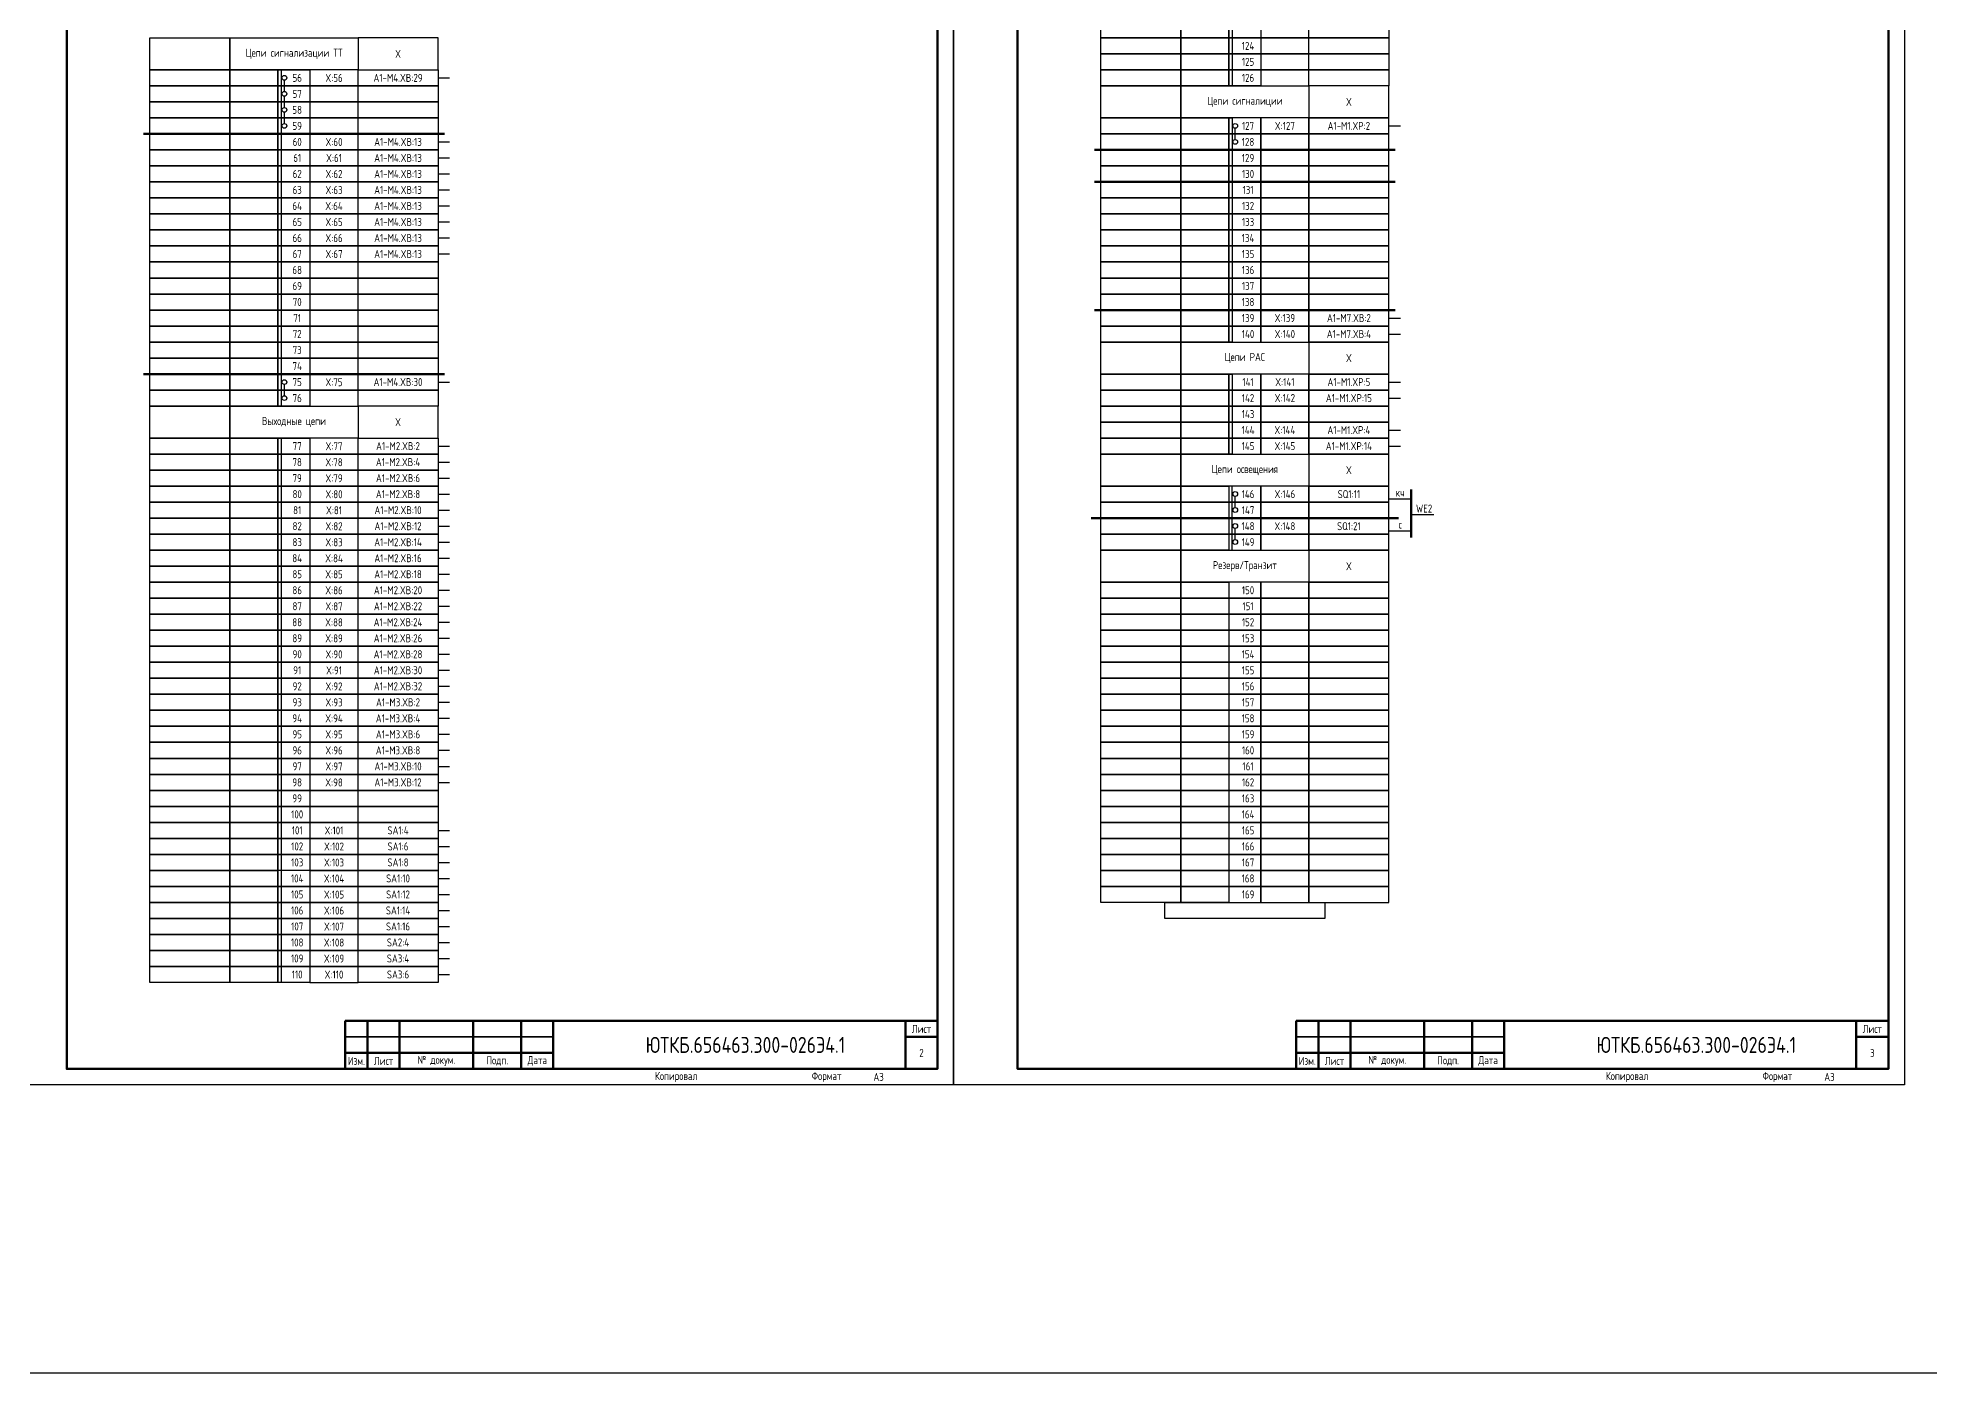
# Model space of a CAD drawing. Header units: millimetres. Extents: x -1117 to 4405, y -90 to 586.
# Drawn here: x 1988 to 2579, y -90 to 327 of the extents above; entities that cross this region are included whole.
import ezdxf

# ---------------------------------------------------------------- set-up
doc = ezdxf.new("R2010")
doc.units = ezdxf.units.MM
doc.styles.add('Gost_type_A', font='GOST_A.TTF')

# ---------------------------------------------------------------- blocks, each defined once
blk = doc.blocks.new('Штамп малый нижний')
at = {"lineweight": 50}
for points in [[(-185, 15), (-178, 15), (-178, 5), (-185, 5)], [(-178, 15), (-168, 15), (-168, 5), (-178, 5)], [(-168, 15), (-145, 15), (-145, 5), (-168, 5)], [(-145, 15), (-130, 15), (-130, 5), (-145, 5)], [(-130, 15), (-120, 15), (-120, 5), (-130, 5)], [(-120, 15), (-10, 15), (-10, 0), (-120, 0)], [(-10, 15), (0, 15), (0, 10), (-10, 10)], [(-10, 10), (0, 10), (0, 0), (-10, 0)], [(-185, 5), (-178, 5), (-178, 0), (-185, 0)], [(-178, 5), (-168, 5), (-168, 0), (-178, 0)], [(-168, 5), (-145, 5), (-145, 0), (-168, 0)], [(-145, 5), (-130, 5), (-130, 0), (-145, 0)], [(-130, 5), (-120, 5), (-120, 0), (-130, 0)]]:
    blk.add_lwpolyline(points, close=True, dxfattribs=at)
for points in [[(-185, 15), (-178, 15), (-178, 10), (-185, 10)], [(-178, 15), (-168, 15), (-168, 10), (-178, 10)], [(-168, 15), (-145, 15), (-145, 10), (-168, 10)], [(-145, 15), (-130, 15), (-130, 10), (-145, 10)], [(-130, 15), (-120, 15), (-120, 10), (-130, 10)], [(-185, 10), (-178, 10), (-178, 5), (-185, 5)], [(-178, 10), (-168, 10), (-168, 5), (-178, 5)], [(-168, 10), (-145, 10), (-145, 5), (-168, 5)], [(-145, 10), (-130, 10), (-130, 5), (-145, 5)], [(-130, 10), (-120, 10), (-120, 5), (-130, 5)]]:
    blk.add_lwpolyline(points, close=True)
at = {"char_height": 2.5, "style": 'Gost_type_A'}
for s, insert, width, attachment_point in [('Лист', (-5, 12.5), 10, 5), ('Изм.', (-181.5, 2.5), 7, 5), ('Лист', (-173, 2.5), 10, 5), ('№ докум.', (-156.5, 2.5), 23, 5), ('Подп.', (-137.5, 2.5), 15, 5), ('Дата', (-125, 2.5), 10, 5), ('Копировал', (-75, -2.53), 13.1202, 6), ('Формат', (-30, -2.53), 13.1202, 6)]:
    blk.add_mtext(s, dxfattribs=dict(at, insert=insert, width=width, attachment_point=attachment_point))

msp = doc.modelspace()

# ---------------------------------------------------------------- linework, layer by layer
at = {"lineweight": -2}
for p, q in [((2065, 310.25), (2065, 313.75)), ((2065, 305.25), (2065, 308.75)), ((2065, 300.25), (2065, 303.75)), ((2362, 295.25), (2362, 298.75)), ((2065, 215.25), (2065, 218.75)), ((2362, 180.25), (2362, 183.75)), ((2362, 170.25), (2362, 173.75))]:
    msp.add_line(p, q, dxfattribs=at)
for p, q in [((2113, 314.5), (2116.62, 314.5)), ((2410, 299.5), (2413.62, 299.5)), ((2113, 294.5), (2116.62, 294.5)), ((2113, 289.5), (2116.62, 289.5)), ((2113, 284.5), (2116.62, 284.5)), ((2113, 279.5), (2116.62, 279.5)), ((2113, 274.5), (2116.62, 274.5)), ((2113, 269.5), (2116.62, 269.5)), ((2113, 264.5), (2116.62, 264.5)), ((2113, 259.5), (2116.62, 259.5)), ((2410, 239.5), (2413.62, 239.5)), ((2410, 234.5), (2413.62, 234.5)), ((2113, 219.5), (2116.62, 219.5)), ((2410, 219.5), (2413.62, 219.5)), ((2410, 214.5), (2413.62, 214.5)), ((2410, 204.5), (2413.62, 204.5)), ((2113, 199.5), (2116.62, 199.5)), ((2410, 199.5), (2413.62, 199.5)), ((2113, 194.5), (2116.62, 194.5)), ((2113, 189.5), (2116.62, 189.5)), ((2113, 184.5), (2116.62, 184.5)), ((2113, 179.5), (2116.62, 179.5)), ((2410, 183), (2417, 183)), ((2424, 178), (2417, 178)), ((2113, 174.5), (2116.62, 174.5)), ((2410, 173), (2417, 173)), ((2113, 169.5), (2116.62, 169.5)), ((2113, 164.5), (2116.62, 164.5)), ((2113, 159.5), (2116.62, 159.5)), ((2113, 154.5), (2116.62, 154.5)), ((2113, 149.5), (2116.62, 149.5)), ((2113, 144.5), (2116.62, 144.5)), ((2113, 139.5), (2116.62, 139.5)), ((2113, 134.5), (2116.62, 134.5)), ((2113, 129.5), (2116.62, 129.5)), ((2113, 124.5), (2116.62, 124.5)), ((2113, 119.5), (2116.62, 119.5)), ((2113, 114.5), (2116.62, 114.5)), ((2113, 109.5), (2116.62, 109.5)), ((2113, 104.5), (2116.62, 104.5)), ((2113, 99.5), (2116.62, 99.5)), ((2113, 94.5), (2116.62, 94.5)), ((2113, 79.5), (2116.62, 79.5)), ((2113, 74.5), (2116.62, 74.5)), ((2113, 69.5), (2116.62, 69.5)), ((2113, 64.5), (2116.62, 64.5)), ((2113, 59.5), (2116.62, 59.5)), ((2113, 54.5), (2116.62, 54.5)), ((2113, 49.5), (2116.62, 49.5)), ((2113, 44.5), (2116.62, 44.5)), ((2113, 39.5), (2116.62, 39.5)), ((2113, 34.5), (2116.62, 34.5))]:
    msp.add_line(p, q)
at = {"lineweight": 50}
for p, q in [((2021, 297), (2115, 297)), ((2318, 292), (2412, 292)), ((2318, 282), (2412, 282)), ((2318, 242), (2412, 242)), ((2021, 222), (2115, 222)), ((2413, 177), (2317, 177))]:
    msp.add_line(p, q, dxfattribs=at)
at = {"linetype": 'ByBlock', "lineweight": 60}
msp.add_line((2417, 171), (2417, 186), dxfattribs=at)
at = {"color": 6}
msp.add_lwpolyline([(-1117.42, 586), (4404.54, 586), (4404.54, -90), (-1117.42, -90)], close=True, dxfattribs=at)
for points in [[(2274, 420), (2274, 0), (1977, 0), (1977, 420)], [(2571, 420), (2571, 0), (2274, 0), (2274, 420)], [(2360, 392), (2361, 392), (2361, 312), (2360, 312)], [(2320, 332), (2345, 332), (2345, 327), (2320, 327)], [(2345, 332), (2360, 332), (2360, 327), (2345, 327)], [(2360, 332), (2370, 332), (2370, 327), (2360, 327)], [(2385, 332), (2370, 332), (2370, 327), (2385, 327)], [(2385, 332), (2410, 332), (2410, 327), (2385, 327)], [(2023, 327), (2048, 327), (2048, 317), (2023, 317)], [(2048, 327), (2088, 327), (2088, 317), (2048, 317)], [(2113, 327), (2088, 327), (2088, 317), (2113, 317)], [(2320, 327), (2345, 327), (2345, 322), (2320, 322)], [(2345, 327), (2360, 327), (2360, 322), (2345, 322)], [(2360, 327), (2370, 327), (2370, 322), (2360, 322)], [(2385, 327), (2370, 327), (2370, 322), (2385, 322)], [(2385, 327), (2410, 327), (2410, 322), (2385, 322)], [(2320, 322), (2345, 322), (2345, 317), (2320, 317)], [(2345, 322), (2360, 322), (2360, 317), (2345, 317)], [(2360, 322), (2370, 322), (2370, 317), (2360, 317)], [(2385, 322), (2370, 322), (2370, 317), (2385, 317)], [(2385, 322), (2410, 322), (2410, 317), (2385, 317)], [(2023, 317), (2048, 317), (2048, 312), (2023, 312)], [(2048, 317), (2063, 317), (2063, 312), (2048, 312)], [(2063, 317), (2073, 317), (2073, 312), (2063, 312)], [(2063, 317), (2064, 317), (2064, 212), (2063, 212)], [(2088, 317), (2073, 317), (2073, 312), (2088, 312)], [(2088, 317), (2113, 317), (2113, 312), (2088, 312)], [(2320, 317), (2345, 317), (2345, 312), (2320, 312)], [(2345, 317), (2360, 317), (2360, 312), (2345, 312)], [(2360, 317), (2370, 317), (2370, 312), (2360, 312)], [(2385, 317), (2370, 317), (2370, 312), (2385, 312)], [(2385, 317), (2410, 317), (2410, 312), (2385, 312)], [(2023, 312), (2048, 312), (2048, 307), (2023, 307)], [(2048, 312), (2063, 312), (2063, 307), (2048, 307)], [(2063, 312), (2073, 312), (2073, 307), (2063, 307)], [(2088, 312), (2073, 312), (2073, 307), (2088, 307)], [(2088, 312), (2113, 312), (2113, 307), (2088, 307)], [(2320, 312), (2345, 312), (2345, 302), (2320, 302)], [(2345, 312), (2385, 312), (2385, 302), (2345, 302)], [(2410, 312), (2385, 312), (2385, 302), (2410, 302)], [(2023, 307), (2048, 307), (2048, 302), (2023, 302)], [(2023, 302), (2048, 302), (2048, 297), (2023, 297)], [(2048, 307), (2063, 307), (2063, 302), (2048, 302)], [(2048, 302), (2063, 302), (2063, 297), (2048, 297)], [(2063, 307), (2073, 307), (2073, 302), (2063, 302)], [(2063, 302), (2073, 302), (2073, 297), (2063, 297)], [(2088, 307), (2073, 307), (2073, 302), (2088, 302)], [(2088, 302), (2073, 302), (2073, 297), (2088, 297)], [(2088, 307), (2113, 307), (2113, 302), (2088, 302)], [(2088, 302), (2113, 302), (2113, 297), (2088, 297)], [(2320, 302), (2345, 302), (2345, 297), (2320, 297)], [(2345, 302), (2360, 302), (2360, 297), (2345, 297)], [(2370, 302), (2360, 302), (2360, 297), (2370, 297)], [(2360, 302), (2361, 302), (2361, 232), (2360, 232)], [(2385, 302), (2370, 302), (2370, 297), (2385, 297)], [(2410, 302), (2385, 302), (2385, 297), (2410, 297)], [(2023, 297), (2048, 297), (2048, 292), (2023, 292)], [(2048, 297), (2063, 297), (2063, 292), (2048, 292)], [(2063, 297), (2073, 297), (2073, 292), (2063, 292)], [(2088, 297), (2073, 297), (2073, 292), (2088, 292)], [(2088, 297), (2113, 297), (2113, 292), (2088, 292)], [(2320, 297), (2345, 297), (2345, 292), (2320, 292)], [(2345, 297), (2360, 297), (2360, 292), (2345, 292)], [(2370, 297), (2360, 297), (2360, 292), (2370, 292)], [(2385, 297), (2370, 297), (2370, 292), (2385, 292)], [(2410, 297), (2385, 297), (2385, 292), (2410, 292)], [(2023, 292), (2048, 292), (2048, 287), (2023, 287)], [(2048, 292), (2063, 292), (2063, 287), (2048, 287)], [(2063, 292), (2073, 292), (2073, 287), (2063, 287)], [(2088, 292), (2073, 292), (2073, 287), (2088, 287)], [(2088, 292), (2113, 292), (2113, 287), (2088, 287)], [(2320, 292), (2345, 292), (2345, 287), (2320, 287)], [(2345, 292), (2360, 292), (2360, 287), (2345, 287)], [(2370, 292), (2360, 292), (2360, 287), (2370, 287)], [(2385, 292), (2370, 292), (2370, 287), (2385, 287)], [(2410, 292), (2385, 292), (2385, 287), (2410, 287)], [(2023, 287), (2048, 287), (2048, 282), (2023, 282)], [(2048, 287), (2063, 287), (2063, 282), (2048, 282)], [(2063, 287), (2073, 287), (2073, 282), (2063, 282)], [(2088, 287), (2073, 287), (2073, 282), (2088, 282)], [(2088, 287), (2113, 287), (2113, 282), (2088, 282)], [(2320, 287), (2345, 287), (2345, 282), (2320, 282)], [(2345, 287), (2360, 287), (2360, 282), (2345, 282)], [(2370, 287), (2360, 287), (2360, 282), (2370, 282)], [(2385, 287), (2370, 287), (2370, 282), (2385, 282)], [(2410, 287), (2385, 287), (2385, 282), (2410, 282)], [(2023, 282), (2048, 282), (2048, 277), (2023, 277)], [(2048, 282), (2063, 282), (2063, 277), (2048, 277)], [(2063, 282), (2073, 282), (2073, 277), (2063, 277)], [(2088, 282), (2073, 282), (2073, 277), (2088, 277)], [(2088, 282), (2113, 282), (2113, 277), (2088, 277)], [(2320, 282), (2345, 282), (2345, 277), (2320, 277)], [(2345, 282), (2360, 282), (2360, 277), (2345, 277)], [(2370, 282), (2360, 282), (2360, 277), (2370, 277)], [(2385, 282), (2370, 282), (2370, 277), (2385, 277)], [(2410, 282), (2385, 282), (2385, 277), (2410, 277)], [(2023, 277), (2048, 277), (2048, 272), (2023, 272)], [(2023, 272), (2048, 272), (2048, 267), (2023, 267)], [(2048, 277), (2063, 277), (2063, 272), (2048, 272)], [(2048, 272), (2063, 272), (2063, 267), (2048, 267)], [(2063, 277), (2073, 277), (2073, 272), (2063, 272)], [(2063, 272), (2073, 272), (2073, 267), (2063, 267)], [(2088, 277), (2073, 277), (2073, 272), (2088, 272)], [(2088, 272), (2073, 272), (2073, 267), (2088, 267)], [(2088, 277), (2113, 277), (2113, 272), (2088, 272)], [(2088, 272), (2113, 272), (2113, 267), (2088, 267)], [(2320, 277), (2345, 277), (2345, 272), (2320, 272)], [(2320, 272), (2345, 272), (2345, 267), (2320, 267)], [(2345, 277), (2360, 277), (2360, 272), (2345, 272)], [(2345, 272), (2360, 272), (2360, 267), (2345, 267)], [(2370, 277), (2360, 277), (2360, 272), (2370, 272)], [(2370, 272), (2360, 272), (2360, 267), (2370, 267)], [(2385, 277), (2370, 277), (2370, 272), (2385, 272)], [(2385, 272), (2370, 272), (2370, 267), (2385, 267)], [(2410, 277), (2385, 277), (2385, 272), (2410, 272)], [(2410, 272), (2385, 272), (2385, 267), (2410, 267)], [(2023, 267), (2048, 267), (2048, 262), (2023, 262)], [(2048, 267), (2063, 267), (2063, 262), (2048, 262)], [(2063, 267), (2073, 267), (2073, 262), (2063, 262)], [(2088, 267), (2073, 267), (2073, 262), (2088, 262)], [(2088, 267), (2113, 267), (2113, 262), (2088, 262)], [(2320, 267), (2345, 267), (2345, 262), (2320, 262)], [(2345, 267), (2360, 267), (2360, 262), (2345, 262)], [(2370, 267), (2360, 267), (2360, 262), (2370, 262)], [(2385, 267), (2370, 267), (2370, 262), (2385, 262)], [(2410, 267), (2385, 267), (2385, 262), (2410, 262)], [(2023, 262), (2048, 262), (2048, 257), (2023, 257)], [(2048, 262), (2063, 262), (2063, 257), (2048, 257)], [(2063, 262), (2073, 262), (2073, 257), (2063, 257)], [(2088, 262), (2073, 262), (2073, 257), (2088, 257)], [(2088, 262), (2113, 262), (2113, 257), (2088, 257)], [(2320, 262), (2345, 262), (2345, 257), (2320, 257)], [(2345, 262), (2360, 262), (2360, 257), (2345, 257)], [(2370, 262), (2360, 262), (2360, 257), (2370, 257)], [(2385, 262), (2370, 262), (2370, 257), (2385, 257)], [(2410, 262), (2385, 262), (2385, 257), (2410, 257)], [(2023, 257), (2048, 257), (2048, 252), (2023, 252)], [(2048, 257), (2063, 257), (2063, 252), (2048, 252)], [(2063, 257), (2073, 257), (2073, 252), (2063, 252)], [(2088, 257), (2073, 257), (2073, 252), (2088, 252)], [(2088, 257), (2113, 257), (2113, 252), (2088, 252)], [(2320, 257), (2345, 257), (2345, 252), (2320, 252)], [(2345, 257), (2360, 257), (2360, 252), (2345, 252)], [(2370, 257), (2360, 257), (2360, 252), (2370, 252)], [(2385, 257), (2370, 257), (2370, 252), (2385, 252)], [(2410, 257), (2385, 257), (2385, 252), (2410, 252)], [(2023, 252), (2048, 252), (2048, 247), (2023, 247)], [(2048, 252), (2063, 252), (2063, 247), (2048, 247)], [(2063, 252), (2073, 252), (2073, 247), (2063, 247)], [(2088, 252), (2073, 252), (2073, 247), (2088, 247)], [(2088, 252), (2113, 252), (2113, 247), (2088, 247)], [(2320, 252), (2345, 252), (2345, 247), (2320, 247)], [(2345, 252), (2360, 252), (2360, 247), (2345, 247)], [(2370, 252), (2360, 252), (2360, 247), (2370, 247)], [(2385, 252), (2370, 252), (2370, 247), (2385, 247)], [(2410, 252), (2385, 252), (2385, 247), (2410, 247)], [(2023, 247), (2048, 247), (2048, 242), (2023, 242)], [(2048, 247), (2063, 247), (2063, 242), (2048, 242)], [(2063, 247), (2073, 247), (2073, 242), (2063, 242)], [(2088, 247), (2073, 247), (2073, 242), (2088, 242)], [(2088, 247), (2113, 247), (2113, 242), (2088, 242)], [(2320, 247), (2345, 247), (2345, 242), (2320, 242)], [(2345, 247), (2360, 247), (2360, 242), (2345, 242)], [(2370, 247), (2360, 247), (2360, 242), (2370, 242)], [(2385, 247), (2370, 247), (2370, 242), (2385, 242)], [(2410, 247), (2385, 247), (2385, 242), (2410, 242)], [(2023, 242), (2048, 242), (2048, 237), (2023, 237)], [(2023, 237), (2048, 237), (2048, 232), (2023, 232)], [(2048, 242), (2063, 242), (2063, 237), (2048, 237)], [(2048, 237), (2063, 237), (2063, 232), (2048, 232)], [(2063, 242), (2073, 242), (2073, 237), (2063, 237)], [(2063, 237), (2073, 237), (2073, 232), (2063, 232)], [(2088, 242), (2073, 242), (2073, 237), (2088, 237)], [(2088, 237), (2073, 237), (2073, 232), (2088, 232)], [(2088, 242), (2113, 242), (2113, 237), (2088, 237)], [(2088, 237), (2113, 237), (2113, 232), (2088, 232)], [(2320, 242), (2345, 242), (2345, 237), (2320, 237)], [(2320, 237), (2345, 237), (2345, 232), (2320, 232)], [(2345, 242), (2360, 242), (2360, 237), (2345, 237)], [(2345, 237), (2360, 237), (2360, 232), (2345, 232)], [(2370, 242), (2360, 242), (2360, 237), (2370, 237)], [(2370, 237), (2360, 237), (2360, 232), (2370, 232)], [(2385, 242), (2370, 242), (2370, 237), (2385, 237)], [(2385, 237), (2370, 237), (2370, 232), (2385, 232)], [(2410, 242), (2385, 242), (2385, 237), (2410, 237)], [(2410, 237), (2385, 237), (2385, 232), (2410, 232)], [(2023, 232), (2048, 232), (2048, 227), (2023, 227)], [(2048, 232), (2063, 232), (2063, 227), (2048, 227)], [(2063, 232), (2073, 232), (2073, 227), (2063, 227)], [(2088, 232), (2073, 232), (2073, 227), (2088, 227)], [(2088, 232), (2113, 232), (2113, 227), (2088, 227)], [(2320, 232), (2345, 232), (2345, 222), (2320, 222)], [(2345, 232), (2385, 232), (2385, 222), (2345, 222)], [(2410, 232), (2385, 232), (2385, 222), (2410, 222)], [(2023, 227), (2048, 227), (2048, 222), (2023, 222)], [(2048, 227), (2063, 227), (2063, 222), (2048, 222)], [(2063, 227), (2073, 227), (2073, 222), (2063, 222)], [(2088, 227), (2073, 227), (2073, 222), (2088, 222)], [(2088, 227), (2113, 227), (2113, 222), (2088, 222)], [(2023, 222), (2048, 222), (2048, 217), (2023, 217)], [(2048, 222), (2063, 222), (2063, 217), (2048, 217)], [(2063, 222), (2073, 222), (2073, 217), (2063, 217)], [(2088, 222), (2073, 222), (2073, 217), (2088, 217)], [(2088, 222), (2113, 222), (2113, 217), (2088, 217)], [(2320, 222), (2345, 222), (2345, 217), (2320, 217)], [(2345, 222), (2360, 222), (2360, 217), (2345, 217)], [(2370, 222), (2360, 222), (2360, 217), (2370, 217)], [(2360, 222), (2361, 222), (2361, 197), (2360, 197)], [(2385, 222), (2370, 222), (2370, 217), (2385, 217)], [(2410, 222), (2385, 222), (2385, 217), (2410, 217)], [(2023, 217), (2048, 217), (2048, 212), (2023, 212)], [(2048, 217), (2063, 217), (2063, 212), (2048, 212)], [(2063, 217), (2073, 217), (2073, 212), (2063, 212)], [(2088, 217), (2073, 217), (2073, 212), (2088, 212)], [(2088, 217), (2113, 217), (2113, 212), (2088, 212)], [(2320, 217), (2345, 217), (2345, 212), (2320, 212)], [(2345, 217), (2360, 217), (2360, 212), (2345, 212)], [(2370, 217), (2360, 217), (2360, 212), (2370, 212)], [(2385, 217), (2370, 217), (2370, 212), (2385, 212)], [(2410, 217), (2385, 217), (2385, 212), (2410, 212)], [(2023, 212), (2048, 212), (2048, 202), (2023, 202)], [(2048, 212), (2088, 212), (2088, 202), (2048, 202)], [(2113, 212), (2088, 212), (2088, 202), (2113, 202)], [(2320, 212), (2345, 212), (2345, 207), (2320, 207)], [(2320, 207), (2345, 207), (2345, 202), (2320, 202)], [(2345, 212), (2360, 212), (2360, 207), (2345, 207)], [(2345, 207), (2360, 207), (2360, 202), (2345, 202)], [(2370, 212), (2360, 212), (2360, 207), (2370, 207)], [(2370, 207), (2360, 207), (2360, 202), (2370, 202)], [(2385, 212), (2370, 212), (2370, 207), (2385, 207)], [(2385, 207), (2370, 207), (2370, 202), (2385, 202)], [(2410, 212), (2385, 212), (2385, 207), (2410, 207)], [(2410, 207), (2385, 207), (2385, 202), (2410, 202)], [(2023, 202), (2048, 202), (2048, 197), (2023, 197)], [(2048, 202), (2063, 202), (2063, 197), (2048, 197)], [(2063, 202), (2073, 202), (2073, 197), (2063, 197)], [(2063, 202), (2064, 202), (2064, 32), (2063, 32)], [(2088, 202), (2073, 202), (2073, 197), (2088, 197)], [(2088, 202), (2113, 202), (2113, 197), (2088, 197)], [(2320, 202), (2345, 202), (2345, 197), (2320, 197)], [(2345, 202), (2360, 202), (2360, 197), (2345, 197)], [(2370, 202), (2360, 202), (2360, 197), (2370, 197)], [(2385, 202), (2370, 202), (2370, 197), (2385, 197)], [(2410, 202), (2385, 202), (2385, 197), (2410, 197)], [(2023, 197), (2048, 197), (2048, 192), (2023, 192)], [(2048, 197), (2063, 197), (2063, 192), (2048, 192)], [(2063, 197), (2073, 197), (2073, 192), (2063, 192)], [(2088, 197), (2073, 197), (2073, 192), (2088, 192)], [(2088, 197), (2113, 197), (2113, 192), (2088, 192)], [(2320, 197), (2345, 197), (2345, 187), (2320, 187)], [(2345, 197), (2385, 197), (2385, 187), (2345, 187)], [(2410, 197), (2385, 197), (2385, 187), (2410, 187)], [(2023, 192), (2048, 192), (2048, 187), (2023, 187)], [(2048, 192), (2063, 192), (2063, 187), (2048, 187)], [(2063, 192), (2073, 192), (2073, 187), (2063, 187)], [(2088, 192), (2073, 192), (2073, 187), (2088, 187)], [(2088, 192), (2113, 192), (2113, 187), (2088, 187)], [(2023, 187), (2048, 187), (2048, 182), (2023, 182)], [(2048, 187), (2063, 187), (2063, 182), (2048, 182)], [(2063, 187), (2073, 187), (2073, 182), (2063, 182)], [(2088, 187), (2073, 187), (2073, 182), (2088, 182)], [(2088, 187), (2113, 187), (2113, 182), (2088, 182)], [(2320, 187), (2345, 187), (2345, 182), (2320, 182)], [(2345, 187), (2360, 187), (2360, 182), (2345, 182)], [(2370, 187), (2360, 187), (2360, 182), (2370, 182)], [(2361, 187), (2360, 187), (2360, 167), (2361, 167)], [(2385, 187), (2370, 187), (2370, 182), (2385, 182)], [(2410, 187), (2385, 187), (2385, 182), (2410, 182)], [(2023, 182), (2048, 182), (2048, 177), (2023, 177)], [(2048, 182), (2063, 182), (2063, 177), (2048, 177)], [(2063, 182), (2073, 182), (2073, 177), (2063, 177)], [(2088, 182), (2073, 182), (2073, 177), (2088, 177)], [(2088, 182), (2113, 182), (2113, 177), (2088, 177)], [(2320, 182), (2345, 182), (2345, 177), (2320, 177)], [(2345, 182), (2360, 182), (2360, 177), (2345, 177)], [(2370, 182), (2360, 182), (2360, 177), (2370, 177)], [(2385, 182), (2370, 182), (2370, 177), (2385, 177)], [(2410, 182), (2385, 182), (2385, 177), (2410, 177)], [(2023, 177), (2048, 177), (2048, 172), (2023, 172)], [(2023, 172), (2048, 172), (2048, 167), (2023, 167)], [(2048, 177), (2063, 177), (2063, 172), (2048, 172)], [(2048, 172), (2063, 172), (2063, 167), (2048, 167)], [(2063, 177), (2073, 177), (2073, 172), (2063, 172)], [(2063, 172), (2073, 172), (2073, 167), (2063, 167)], [(2088, 177), (2073, 177), (2073, 172), (2088, 172)], [(2088, 172), (2073, 172), (2073, 167), (2088, 167)], [(2088, 177), (2113, 177), (2113, 172), (2088, 172)], [(2088, 172), (2113, 172), (2113, 167), (2088, 167)], [(2320, 177), (2345, 177), (2345, 172), (2320, 172)], [(2320, 172), (2345, 172), (2345, 167), (2320, 167)], [(2345, 177), (2360, 177), (2360, 172), (2345, 172)], [(2345, 172), (2360, 172), (2360, 167), (2345, 167)], [(2370, 177), (2360, 177), (2360, 172), (2370, 172)], [(2370, 172), (2360, 172), (2360, 167), (2370, 167)], [(2385, 177), (2370, 177), (2370, 172), (2385, 172)], [(2385, 172), (2370, 172), (2370, 167), (2385, 167)], [(2410, 177), (2385, 177), (2385, 172), (2410, 172)], [(2410, 172), (2385, 172), (2385, 167), (2410, 167)], [(2023, 167), (2048, 167), (2048, 162), (2023, 162)], [(2048, 167), (2063, 167), (2063, 162), (2048, 162)], [(2063, 167), (2073, 167), (2073, 162), (2063, 162)], [(2088, 167), (2073, 167), (2073, 162), (2088, 162)], [(2088, 167), (2113, 167), (2113, 162), (2088, 162)], [(2320, 167), (2345, 167), (2345, 157), (2320, 157)], [(2345, 167), (2385, 167), (2385, 157), (2345, 157)], [(2410, 167), (2385, 167), (2385, 157), (2410, 157)], [(2023, 162), (2048, 162), (2048, 157), (2023, 157)], [(2048, 162), (2063, 162), (2063, 157), (2048, 157)], [(2063, 162), (2073, 162), (2073, 157), (2063, 157)], [(2088, 162), (2073, 162), (2073, 157), (2088, 157)], [(2088, 162), (2113, 162), (2113, 157), (2088, 157)], [(2023, 157), (2048, 157), (2048, 152), (2023, 152)], [(2048, 157), (2063, 157), (2063, 152), (2048, 152)], [(2063, 157), (2073, 157), (2073, 152), (2063, 152)], [(2088, 157), (2073, 157), (2073, 152), (2088, 152)], [(2088, 157), (2113, 157), (2113, 152), (2088, 152)], [(2320, 157), (2345, 157), (2345, 152), (2320, 152)], [(2345, 157), (2360, 157), (2360, 152), (2345, 152)], [(2370, 157), (2360, 157), (2360, 152), (2370, 152)], [(2385, 157), (2370, 157), (2370, 152), (2385, 152)], [(2410, 157), (2385, 157), (2385, 152), (2410, 152)], [(2023, 152), (2048, 152), (2048, 147), (2023, 147)], [(2048, 152), (2063, 152), (2063, 147), (2048, 147)], [(2063, 152), (2073, 152), (2073, 147), (2063, 147)], [(2088, 152), (2073, 152), (2073, 147), (2088, 147)], [(2088, 152), (2113, 152), (2113, 147), (2088, 147)], [(2320, 152), (2345, 152), (2345, 147), (2320, 147)], [(2345, 152), (2360, 152), (2360, 147), (2345, 147)], [(2370, 152), (2360, 152), (2360, 147), (2370, 147)], [(2385, 152), (2370, 152), (2370, 147), (2385, 147)], [(2410, 152), (2385, 152), (2385, 147), (2410, 147)], [(2023, 147), (2048, 147), (2048, 142), (2023, 142)], [(2023, 142), (2048, 142), (2048, 137), (2023, 137)], [(2048, 147), (2063, 147), (2063, 142), (2048, 142)], [(2048, 142), (2063, 142), (2063, 137), (2048, 137)], [(2063, 147), (2073, 147), (2073, 142), (2063, 142)], [(2063, 142), (2073, 142), (2073, 137), (2063, 137)], [(2088, 147), (2073, 147), (2073, 142), (2088, 142)], [(2088, 142), (2073, 142), (2073, 137), (2088, 137)], [(2088, 147), (2113, 147), (2113, 142), (2088, 142)], [(2088, 142), (2113, 142), (2113, 137), (2088, 137)], [(2320, 147), (2345, 147), (2345, 142), (2320, 142)], [(2320, 142), (2345, 142), (2345, 137), (2320, 137)], [(2345, 147), (2360, 147), (2360, 142), (2345, 142)], [(2345, 142), (2360, 142), (2360, 137), (2345, 137)], [(2370, 147), (2360, 147), (2360, 142), (2370, 142)], [(2370, 142), (2360, 142), (2360, 137), (2370, 137)], [(2385, 147), (2370, 147), (2370, 142), (2385, 142)], [(2385, 142), (2370, 142), (2370, 137), (2385, 137)], [(2410, 147), (2385, 147), (2385, 142), (2410, 142)], [(2410, 142), (2385, 142), (2385, 137), (2410, 137)], [(2023, 137), (2048, 137), (2048, 132), (2023, 132)], [(2048, 137), (2063, 137), (2063, 132), (2048, 132)], [(2063, 137), (2073, 137), (2073, 132), (2063, 132)], [(2088, 137), (2073, 137), (2073, 132), (2088, 132)], [(2088, 137), (2113, 137), (2113, 132), (2088, 132)], [(2320, 137), (2345, 137), (2345, 132), (2320, 132)], [(2345, 137), (2360, 137), (2360, 132), (2345, 132)], [(2370, 137), (2360, 137), (2360, 132), (2370, 132)], [(2385, 137), (2370, 137), (2370, 132), (2385, 132)], [(2410, 137), (2385, 137), (2385, 132), (2410, 132)], [(2023, 132), (2048, 132), (2048, 127), (2023, 127)], [(2048, 132), (2063, 132), (2063, 127), (2048, 127)], [(2063, 132), (2073, 132), (2073, 127), (2063, 127)], [(2088, 132), (2073, 132), (2073, 127), (2088, 127)], [(2088, 132), (2113, 132), (2113, 127), (2088, 127)], [(2320, 132), (2345, 132), (2345, 127), (2320, 127)], [(2345, 132), (2360, 132), (2360, 127), (2345, 127)], [(2370, 132), (2360, 132), (2360, 127), (2370, 127)], [(2385, 132), (2370, 132), (2370, 127), (2385, 127)], [(2410, 132), (2385, 132), (2385, 127), (2410, 127)], [(2023, 127), (2048, 127), (2048, 122), (2023, 122)], [(2048, 127), (2063, 127), (2063, 122), (2048, 122)], [(2063, 127), (2073, 127), (2073, 122), (2063, 122)], [(2088, 127), (2073, 127), (2073, 122), (2088, 122)], [(2088, 127), (2113, 127), (2113, 122), (2088, 122)], [(2320, 127), (2345, 127), (2345, 122), (2320, 122)], [(2345, 127), (2360, 127), (2360, 122), (2345, 122)], [(2370, 127), (2360, 127), (2360, 122), (2370, 122)], [(2385, 127), (2370, 127), (2370, 122), (2385, 122)], [(2410, 127), (2385, 127), (2385, 122), (2410, 122)], [(2023, 122), (2048, 122), (2048, 117), (2023, 117)], [(2048, 122), (2063, 122), (2063, 117), (2048, 117)], [(2063, 122), (2073, 122), (2073, 117), (2063, 117)], [(2088, 122), (2073, 122), (2073, 117), (2088, 117)], [(2088, 122), (2113, 122), (2113, 117), (2088, 117)], [(2320, 122), (2345, 122), (2345, 117), (2320, 117)], [(2345, 122), (2360, 122), (2360, 117), (2345, 117)], [(2370, 122), (2360, 122), (2360, 117), (2370, 117)], [(2385, 122), (2370, 122), (2370, 117), (2385, 117)], [(2410, 122), (2385, 122), (2385, 117), (2410, 117)], [(2023, 117), (2048, 117), (2048, 112), (2023, 112)], [(2048, 117), (2063, 117), (2063, 112), (2048, 112)], [(2063, 117), (2073, 117), (2073, 112), (2063, 112)], [(2088, 117), (2073, 117), (2073, 112), (2088, 112)], [(2088, 117), (2113, 117), (2113, 112), (2088, 112)], [(2320, 117), (2345, 117), (2345, 112), (2320, 112)], [(2345, 117), (2360, 117), (2360, 112), (2345, 112)], [(2370, 117), (2360, 117), (2360, 112), (2370, 112)], [(2385, 117), (2370, 117), (2370, 112), (2385, 112)], [(2410, 117), (2385, 117), (2385, 112), (2410, 112)], [(2023, 112), (2048, 112), (2048, 107), (2023, 107)], [(2023, 107), (2048, 107), (2048, 102), (2023, 102)], [(2048, 112), (2063, 112), (2063, 107), (2048, 107)], [(2048, 107), (2063, 107), (2063, 102), (2048, 102)], [(2063, 112), (2073, 112), (2073, 107), (2063, 107)], [(2063, 107), (2073, 107), (2073, 102), (2063, 102)], [(2088, 112), (2073, 112), (2073, 107), (2088, 107)], [(2088, 107), (2073, 107), (2073, 102), (2088, 102)], [(2088, 112), (2113, 112), (2113, 107), (2088, 107)], [(2088, 107), (2113, 107), (2113, 102), (2088, 102)], [(2320, 112), (2345, 112), (2345, 107), (2320, 107)], [(2320, 107), (2345, 107), (2345, 102), (2320, 102)], [(2345, 112), (2360, 112), (2360, 107), (2345, 107)], [(2345, 107), (2360, 107), (2360, 102), (2345, 102)], [(2370, 112), (2360, 112), (2360, 107), (2370, 107)], [(2370, 107), (2360, 107), (2360, 102), (2370, 102)], [(2385, 112), (2370, 112), (2370, 107), (2385, 107)], [(2385, 107), (2370, 107), (2370, 102), (2385, 102)], [(2410, 112), (2385, 112), (2385, 107), (2410, 107)], [(2410, 107), (2385, 107), (2385, 102), (2410, 102)], [(2023, 102), (2048, 102), (2048, 97), (2023, 97)], [(2048, 102), (2063, 102), (2063, 97), (2048, 97)], [(2063, 102), (2073, 102), (2073, 97), (2063, 97)], [(2088, 102), (2073, 102), (2073, 97), (2088, 97)], [(2088, 102), (2113, 102), (2113, 97), (2088, 97)], [(2320, 102), (2345, 102), (2345, 97), (2320, 97)], [(2345, 102), (2360, 102), (2360, 97), (2345, 97)], [(2370, 102), (2360, 102), (2360, 97), (2370, 97)], [(2385, 102), (2370, 102), (2370, 97), (2385, 97)], [(2410, 102), (2385, 102), (2385, 97), (2410, 97)], [(2023, 97), (2048, 97), (2048, 92), (2023, 92)], [(2048, 97), (2063, 97), (2063, 92), (2048, 92)], [(2063, 97), (2073, 97), (2073, 92), (2063, 92)], [(2088, 97), (2073, 97), (2073, 92), (2088, 92)], [(2088, 97), (2113, 97), (2113, 92), (2088, 92)], [(2320, 97), (2345, 97), (2345, 92), (2320, 92)], [(2345, 97), (2360, 97), (2360, 92), (2345, 92)], [(2370, 97), (2360, 97), (2360, 92), (2370, 92)], [(2385, 97), (2370, 97), (2370, 92), (2385, 92)], [(2410, 97), (2385, 97), (2385, 92), (2410, 92)], [(2023, 92), (2048, 92), (2048, 87), (2023, 87)], [(2048, 92), (2063, 92), (2063, 87), (2048, 87)], [(2063, 92), (2073, 92), (2073, 87), (2063, 87)], [(2088, 92), (2073, 92), (2073, 87), (2088, 87)], [(2088, 92), (2113, 92), (2113, 87), (2088, 87)], [(2320, 92), (2345, 92), (2345, 87), (2320, 87)], [(2345, 92), (2360, 92), (2360, 87), (2345, 87)], [(2370, 92), (2360, 92), (2360, 87), (2370, 87)], [(2385, 92), (2370, 92), (2370, 87), (2385, 87)], [(2410, 92), (2385, 92), (2385, 87), (2410, 87)], [(2023, 87), (2048, 87), (2048, 82), (2023, 82)], [(2048, 87), (2063, 87), (2063, 82), (2048, 82)], [(2063, 87), (2073, 87), (2073, 82), (2063, 82)], [(2088, 87), (2073, 87), (2073, 82), (2088, 82)], [(2088, 87), (2113, 87), (2113, 82), (2088, 82)], [(2320, 87), (2345, 87), (2345, 82), (2320, 82)], [(2345, 87), (2360, 87), (2360, 82), (2345, 82)], [(2370, 87), (2360, 87), (2360, 82), (2370, 82)], [(2385, 87), (2370, 87), (2370, 82), (2385, 82)], [(2410, 87), (2385, 87), (2385, 82), (2410, 82)], [(2023, 82), (2048, 82), (2048, 77), (2023, 77)], [(2023, 77), (2048, 77), (2048, 72), (2023, 72)], [(2048, 82), (2063, 82), (2063, 77), (2048, 77)], [(2048, 77), (2063, 77), (2063, 72), (2048, 72)], [(2063, 82), (2073, 82), (2073, 77), (2063, 77)], [(2063, 77), (2073, 77), (2073, 72), (2063, 72)], [(2088, 82), (2073, 82), (2073, 77), (2088, 77)], [(2088, 77), (2073, 77), (2073, 72), (2088, 72)], [(2088, 82), (2113, 82), (2113, 77), (2088, 77)], [(2088, 77), (2113, 77), (2113, 72), (2088, 72)], [(2320, 82), (2345, 82), (2345, 77), (2320, 77)], [(2320, 77), (2345, 77), (2345, 72), (2320, 72)], [(2345, 82), (2360, 82), (2360, 77), (2345, 77)], [(2345, 77), (2360, 77), (2360, 72), (2345, 72)], [(2370, 82), (2360, 82), (2360, 77), (2370, 77)], [(2370, 77), (2360, 77), (2360, 72), (2370, 72)], [(2385, 82), (2370, 82), (2370, 77), (2385, 77)], [(2385, 77), (2370, 77), (2370, 72), (2385, 72)], [(2410, 82), (2385, 82), (2385, 77), (2410, 77)], [(2410, 77), (2385, 77), (2385, 72), (2410, 72)], [(2023, 72), (2048, 72), (2048, 67), (2023, 67)], [(2048, 72), (2063, 72), (2063, 67), (2048, 67)], [(2063, 72), (2073, 72), (2073, 62), (2063, 62)], [(2063, 72), (2073, 72), (2073, 67), (2063, 67)], [(2088, 72), (2073, 72), (2073, 67), (2088, 67)], [(2088, 72), (2113, 72), (2113, 67), (2088, 67)], [(2320, 72), (2345, 72), (2345, 67), (2320, 67)], [(2345, 72), (2360, 72), (2360, 67), (2345, 67)], [(2370, 72), (2360, 72), (2360, 67), (2370, 67)], [(2385, 72), (2370, 72), (2370, 67), (2385, 67)], [(2410, 72), (2385, 72), (2385, 67), (2410, 67)], [(2023, 67), (2048, 67), (2048, 62), (2023, 62)], [(2048, 67), (2063, 67), (2063, 62), (2048, 62)], [(2088, 67), (2073, 67), (2073, 62), (2088, 62)], [(2088, 67), (2113, 67), (2113, 62), (2088, 62)], [(2320, 67), (2345, 67), (2345, 62), (2320, 62)], [(2345, 67), (2360, 67), (2360, 62), (2345, 62)], [(2370, 67), (2360, 67), (2360, 62), (2370, 62)], [(2385, 67), (2370, 67), (2370, 62), (2385, 62)], [(2410, 67), (2385, 67), (2385, 62), (2410, 62)], [(2023, 62), (2048, 62), (2048, 57), (2023, 57)], [(2048, 62), (2063, 62), (2063, 57), (2048, 57)], [(2063, 62), (2073, 62), (2073, 52), (2063, 52)], [(2063, 62), (2073, 62), (2073, 57), (2063, 57)], [(2088, 62), (2073, 62), (2073, 57), (2088, 57)], [(2088, 62), (2113, 62), (2113, 57), (2088, 57)], [(2320, 62), (2345, 62), (2345, 57), (2320, 57)], [(2345, 62), (2360, 62), (2360, 57), (2345, 57)], [(2370, 62), (2360, 62), (2360, 57), (2370, 57)], [(2385, 62), (2370, 62), (2370, 57), (2385, 57)], [(2410, 62), (2385, 62), (2385, 57), (2410, 57)], [(2023, 57), (2048, 57), (2048, 52), (2023, 52)], [(2048, 57), (2063, 57), (2063, 52), (2048, 52)], [(2063, 57), (2073, 57), (2073, 52), (2063, 52)], [(2088, 57), (2073, 57), (2073, 52), (2088, 52)], [(2088, 57), (2113, 57), (2113, 52), (2088, 52)], [(2340, 57), (2390, 57), (2390, 52), (2340, 52)], [(2023, 52), (2048, 52), (2048, 47), (2023, 47)], [(2048, 52), (2063, 52), (2063, 47), (2048, 47)], [(2063, 52), (2073, 52), (2073, 47), (2063, 47)], [(2088, 52), (2073, 52), (2073, 47), (2088, 47)], [(2088, 52), (2113, 52), (2113, 47), (2088, 47)], [(2023, 47), (2048, 47), (2048, 42), (2023, 42)], [(2023, 42), (2048, 42), (2048, 37), (2023, 37)], [(2048, 47), (2063, 47), (2063, 42), (2048, 42)], [(2048, 42), (2063, 42), (2063, 37), (2048, 37)], [(2063, 47), (2073, 47), (2073, 42), (2063, 42)], [(2063, 42), (2073, 42), (2073, 37), (2063, 37)], [(2088, 47), (2073, 47), (2073, 42), (2088, 42)], [(2088, 42), (2073, 42), (2073, 37), (2088, 37)], [(2088, 47), (2113, 47), (2113, 42), (2088, 42)], [(2088, 42), (2113, 42), (2113, 37), (2088, 37)], [(2023, 37), (2048, 37), (2048, 32), (2023, 32)], [(2048, 37), (2063, 37), (2063, 32), (2048, 32)], [(2063, 37), (2073, 37), (2073, 32), (2063, 32)], [(2088, 37), (2073, 37), (2073, 32), (2088, 32)], [(2088, 37), (2113, 37), (2113, 32), (2088, 32)]]:
    msp.add_lwpolyline(points, close=True)
at = {"lineweight": 50}
for points in [[(2269, 415), (2269, 5), (1997, 5), (1997, 415)], [(2566, 415), (2566, 5), (2294, 5), (2294, 415)]]:
    msp.add_lwpolyline(points, close=True, dxfattribs=at)
at = {"lineweight": -2}
for centre in [(2065, 314.5), (2065, 309.5), (2065, 309.5), (2065, 304.5), (2065, 304.5), (2065, 299.5), (2362, 299.5), (2362, 299.5), (2362, 294.5), (2065, 219.5), (2065, 219.5), (2065, 214.5), (2362, 184.55), (2362, 179.55), (2362, 174.55), (2362, 169.55)]:
    msp.add_circle(centre, 0.75, dxfattribs=at)

# ---------------------------------------------------------------- block references
for p in [(2269, 5), (2566, 5)]:
    msp.add_blockref('Штамп малый нижний', p)

# ---------------------------------------------------------------- texts
at = {"ltscale": 10, "char_height": 2.5, "attachment_point": 5, "style": 'Gost_type_A'}
for s, insert, width in [('124', (2366, 324.5), 8), ('125', (2366, 319.5), 8), ('56', (2069, 314.5), 8), ('X:56', (2080.5, 314.47), 15), ('126', (2366, 314.5), 8), ('57', (2069, 309.5), 8), ('58', (2069, 304.5), 8), ('59', (2069, 299.5), 8), ('60', (2069, 294.5), 8), ('X:60', (2080.5, 294.47), 15), ('128', (2366, 294.5), 8), ('127', (2366, 299.5), 8), ('X:127', (2377.5, 299.5), 15), ('61', (2069, 289.5), 8), ('X:61', (2080.5, 289.47), 15), ('129', (2366, 289.5), 8), ('62', (2069, 284.5), 8), ('X:62', (2080.5, 284.47), 15), ('130', (2366, 284.5), 8), ('63', (2069, 279.5), 8), ('X:63', (2080.5, 279.47), 15), ('131', (2366, 279.5), 8), ('64', (2069, 274.5), 8), ('X:64', (2080.5, 274.47), 15), ('132', (2366, 274.5), 8), ('65', (2069, 269.5), 8), ('X:65', (2080.5, 269.47), 15), ('133', (2366, 269.5), 8), ('66', (2069, 264.5), 8), ('67', (2069, 259.5), 8), ('X:66', (2080.5, 264.47), 15), ('X:67', (2080.5, 259.47), 15), ('134', (2366, 264.5), 8), ('135', (2366, 259.5), 8), ('68', (2069, 254.5), 8), ('136', (2366, 254.5), 8), ('69', (2069, 249.5), 8), ('137', (2366, 249.5), 8), ('70', (2069, 244.5), 8), ('138', (2366, 244.5), 8), ('71', (2069, 239.5), 8), ('139', (2366, 239.5), 8), ('X:139', (2377.5, 239.5), 15), ('73', (2069, 229.5), 8), ('72', (2069, 234.5), 8), ('140', (2366, 234.5), 8), ('X:140', (2377.5, 234.5), 15), ('74', (2069, 224.5), 8), ('75', (2069, 219.5), 8), ('X:75', (2080.5, 219.47), 15), ('141', (2366, 219.5), 8), ('X:141', (2377.5, 219.5), 15), ('76', (2069, 214.5), 8), ('142', (2366, 214.5), 8), ('X:142', (2377.5, 214.5), 15), ('143', (2366, 209.5), 8), ('144', (2366, 204.5), 8), ('X:144', (2377.5, 204.5), 15), ('78', (2069, 194.5), 8), ('77', (2069, 199.5), 8), ('X:78', (2080.5, 194.47), 15), ('X:77', (2080.5, 199.47), 15), ('145', (2366, 199.5), 8), ('X:145', (2377.5, 199.5), 15), ('79', (2069, 189.5), 8), ('X:79', (2080.5, 189.47), 15), ('80', (2069, 184.5), 8), ('X:80', (2080.5, 184.47), 15), ('146', (2366, 184.5), 8), ('X:146', (2377.5, 184.5), 15), ('81', (2069, 179.5), 8), ('X:81', (2080.5, 179.47), 15), ('147', (2366, 179.5), 8), ('82', (2069, 174.5), 8), ('X:82', (2080.5, 174.47), 15), ('148', (2366, 174.5), 8), ('X:148', (2377.5, 174.5), 15), ('84', (2069, 164.5), 8), ('83', (2069, 169.5), 8), ('X:84', (2080.5, 164.47), 15), ('X:83', (2080.5, 169.47), 15), ('149', (2366, 169.5), 8), ('85', (2069, 159.5), 8), ('X:85', (2080.5, 159.47), 15), ('86', (2069, 154.5), 8), ('X:86', (2080.5, 154.47), 15), ('150', (2366, 154.5), 8), ('87', (2069, 149.5), 8), ('X:87', (2080.5, 149.47), 15), ('151', (2366, 149.5), 8), ('88', (2069, 144.5), 8), ('X:88', (2080.5, 144.47), 15), ('152', (2366, 144.5), 8), ('89', (2069, 139.5), 8), ('X:89', (2080.5, 139.47), 15), ('153', (2366, 139.5), 8), ('90', (2069, 134.5), 8), ('91', (2069, 129.5), 8), ('X:90', (2080.5, 134.47), 15), ('X:91', (2080.5, 129.47), 15), ('154', (2366, 134.5), 8), ('155', (2366, 129.5), 8), ('92', (2069, 124.5), 8), ('X:92', (2080.5, 124.47), 15), ('156', (2366, 124.5), 8), ('93', (2069, 119.5), 8), ('X:93', (2080.5, 119.47), 15), ('157', (2366, 119.5), 8), ('94', (2069, 114.5), 8), ('X:94', (2080.5, 114.47), 15), ('158', (2366, 114.5), 8), ('95', (2069, 109.5), 8), ('X:95', (2080.5, 109.47), 15), ('159', (2366, 109.5), 8), ('96', (2069, 104.5), 8), ('97', (2069, 99.5), 8), ('X:96', (2080.5, 104.47), 15), ('X:97', (2080.5, 99.47), 15), ('160', (2366, 104.5), 8), ('161', (2366, 99.5), 8), ('98', (2069, 94.5), 8), ('X:98', (2080.5, 94.47), 15), ('162', (2366, 94.5), 8), ('99', (2069, 89.5), 8), ('163', (2366, 89.5), 8), ('100', (2069, 84.5), 8), ('164', (2366, 84.5), 8), ('101', (2069, 79.5), 8), ('X:101', (2080.5, 79.47), 15), ('165', (2366, 79.5), 8), ('102', (2069, 74.5), 8), ('X:102', (2080.5, 74.47), 15), ('166', (2366, 74.5), 8), ('104', (2069, 64.5), 8), ('103', (2069, 69.5), 8), ('X:104', (2080.5, 64.47), 15), ('X:103', (2080.5, 69.47), 15), ('168', (2366, 64.5), 8), ('167', (2366, 69.5), 8), ('105', (2069, 59.5), 8), ('X:105', (2080.5, 59.47), 15), ('169', (2366, 59.5), 8), ('106', (2069, 54.5), 8), ('X:106', (2080.5, 54.47), 15), ('107', (2069, 49.5), 8), ('X:107', (2080.5, 49.47), 15), ('108', (2069, 44.5), 8), ('X:108', (2080.5, 44.47), 15), ('109', (2069, 39.5), 8), ('110', (2069, 34.5), 8), ('X:109', (2080.5, 39.47), 15), ('X:110', (2080.5, 34.47), 15)]:
    msp.add_mtext(s, dxfattribs=dict(at, insert=insert, width=width))
at = {"style": 'Gost_type_A'}
for s, insert, char_height, width, attachment_point in [('Цепи сигнализации ТТ ', (2068, 322), 2.5, 40, 5), ('X', (2100.5, 322), 2.5, 25, 5), ('{\\C0;A1-}M4.XB:29', (2100.5, 314.5), 2.5, 25, 5), ('Цепи сигналиции', (2365, 307), 2.5, 40, 5), ('X', (2397.5, 307), 2.5, 25, 5), ('{\\C0;A1-}M4.XB:13', (2100.5, 294.5), 2.5, 25, 5), ('A1-M1.XP:2', (2397.5, 299.5), 2.5, 25, 5), ('{\\C0;A1-}M4.XB:13', (2100.5, 289.5), 2.5, 25, 5), ('{\\C0;A1-}M4.XB:13', (2100.5, 284.5), 2.5, 25, 5), ('{\\C0;A1-}M4.XB:13', (2100.5, 279.5), 2.5, 25, 5), ('{\\C0;A1-}M4.XB:13', (2100.5, 274.5), 2.5, 25, 5), ('{\\C0;A1-}M4.XB:13', (2100.5, 269.5), 2.5, 25, 5), ('{\\C0;A1-}M4.XB:13', (2100.5, 264.5), 2.5, 25, 5), ('{\\C0;A1-}M4.XB:13', (2100.5, 259.5), 2.5, 25, 5), ('A1-M7.XВ:2', (2397.5, 239.5), 2.5, 25, 5), ('A1-M7.XВ:4', (2397.5, 234.5), 2.5, 25, 5), ('Цепи РАС', (2365, 227), 2.5, 40, 5), ('X', (2397.5, 227), 2.5, 25, 5), ('{\\C0;A1-}M4.XB:30', (2100.5, 219.5), 2.5, 25, 5), ('A1-M1.XP:5', (2397.5, 219.5), 2.5, 25, 5), ('A1-M1.XP:15', (2397.5, 214.5), 2.5, 25, 5), ('Выходные цепи', (2068, 207), 2.5, 40, 5), ('X', (2100.5, 207), 2.5, 25, 5), ('A1-M1.XP:4', (2397.5, 204.5), 2.5, 25, 5), ('{\\C0;A1-}M2.XB:4', (2100.5, 194.5), 2.5, 25, 5), ('{\\C0;A1-}M2.XB:2', (2100.5, 199.5), 2.5, 25, 5), ('A1-M1.XP:14', (2397.5, 199.5), 2.5, 25, 5), ('{\\C0;A1-}M2.XB:6', (2100.5, 189.5), 2.5, 25, 5), ('Цепи освещения', (2365, 192), 2.5, 40, 5), ('X', (2397.5, 192), 2.5, 25, 5), ('{\\C0;A1-}M2.XB:8', (2100.5, 184.5), 2.5, 25, 5), ('SQ1:11', (2397.5, 184.5), 2.5, 25, 5), ('кч', (2413.5, 185), 2.5, 7, 5), ('{\\C0;A1-}M2.XB:10', (2100.5, 179.5), 2.5, 25, 5), ('WE2', (2421, 180), 2.5, 7, 5), ('{\\C0;A1-}M2.XB:12', (2100.5, 174.5), 2.5, 25, 5), ('SQ1:21', (2397.5, 174.5), 2.5, 25, 5), ('с', (2413.5, 175), 2.5, 7, 5), ('{\\C0;A1-}M2.XB:14', (2100.5, 169.5), 2.5, 25, 5), ('{\\C0;A1-}M2.XB:16', (2100.5, 164.5), 2.5, 25, 5), ('{\\C0;A1-}M2.XB:18', (2100.5, 159.5), 2.5, 25, 5), ('Резерв/Транзит ', (2365, 162), 2.5, 40, 5), ('X', (2397.5, 162), 2.5, 25, 5), ('{\\C0;A1-}M2.XB:20', (2100.5, 154.5), 2.5, 25, 5), ('{\\C0;A1-}M2.XB:22', (2100.5, 149.5), 2.5, 25, 5), ('{\\C0;A1-}M2.XB:24', (2100.5, 144.5), 2.5, 25, 5), ('{\\C0;A1-}M2.XB:26', (2100.5, 139.5), 2.5, 25, 5), ('{\\C0;A1-}M2.XB:28', (2100.5, 134.5), 2.5, 25, 5), ('{\\C0;A1-}M2.XB:30', (2100.5, 129.5), 2.5, 25, 5), ('{\\C0;A1-}M2.XB:32', (2100.5, 124.5), 2.5, 25, 5), ('{\\C0;A1-}M3.XB:2', (2100.5, 119.5), 2.5, 25, 5), ('{\\C0;A1-}M3.XB:4', (2100.5, 114.5), 2.5, 25, 5), ('{\\C0;A1-}M3.XB:6', (2100.5, 109.5), 2.5, 25, 5), ('{\\C0;A1-}M3.XB:10', (2100.5, 99.5), 2.5, 25, 5), ('{\\C0;A1-}M3.XB:8', (2100.5, 104.5), 2.5, 25, 5), ('{\\C0;A1-}M3.XB:12', (2100.5, 94.5), 2.5, 25, 5), ('{\\C0;SA1:4}', (2100.5, 79.5), 2.5, 25, 5), ('{\\C0;SA1:6}', (2100.5, 74.5), 2.5, 25, 5), ('{\\C0;SA1:10}', (2100.5, 64.5), 2.5, 25, 5), ('{\\C0;SA1:8}', (2100.5, 69.5), 2.5, 25, 5), ('{\\C0;SA1:12}', (2100.5, 59.5), 2.5, 25, 5), ('{\\C0;SA1:14}', (2100.5, 54.5), 2.5, 25, 5), ('{\\C0;SA1:16}', (2100.5, 49.5), 2.5, 25, 5), ('{\\C0;SA2:4}', (2100.5, 44.5), 2.5, 25, 5), ('{\\C0;SA3:4}', (2100.5, 39.5), 2.5, 25, 5), ('{\\C0;SA3:6}', (2100.5, 34.5), 2.5, 25, 5), ('ЮТКБ.656463.300-026Э4.1', (2209, 12.5), 5, 120, 5), ('ЮТКБ.656463.300-026Э4.1', (2506, 12.5), 5, 120, 5), ('2', (2264, 10), 2.5, 10, 5), ('3', (2561, 10), 2.5, 10, 5), ('A3', (2249, 2.5), 2.5, 20, 4), ('A3', (2249, 2.5), 2.5, 20, 4), ('A3', (2546, 2.5), 2.5, 20, 4), ('A3', (2546, 2.5), 2.5, 20, 4)]:
    msp.add_mtext(s, dxfattribs=dict(at, insert=insert, char_height=char_height, width=width, attachment_point=attachment_point))

doc.saveas('drawing.dxf')
